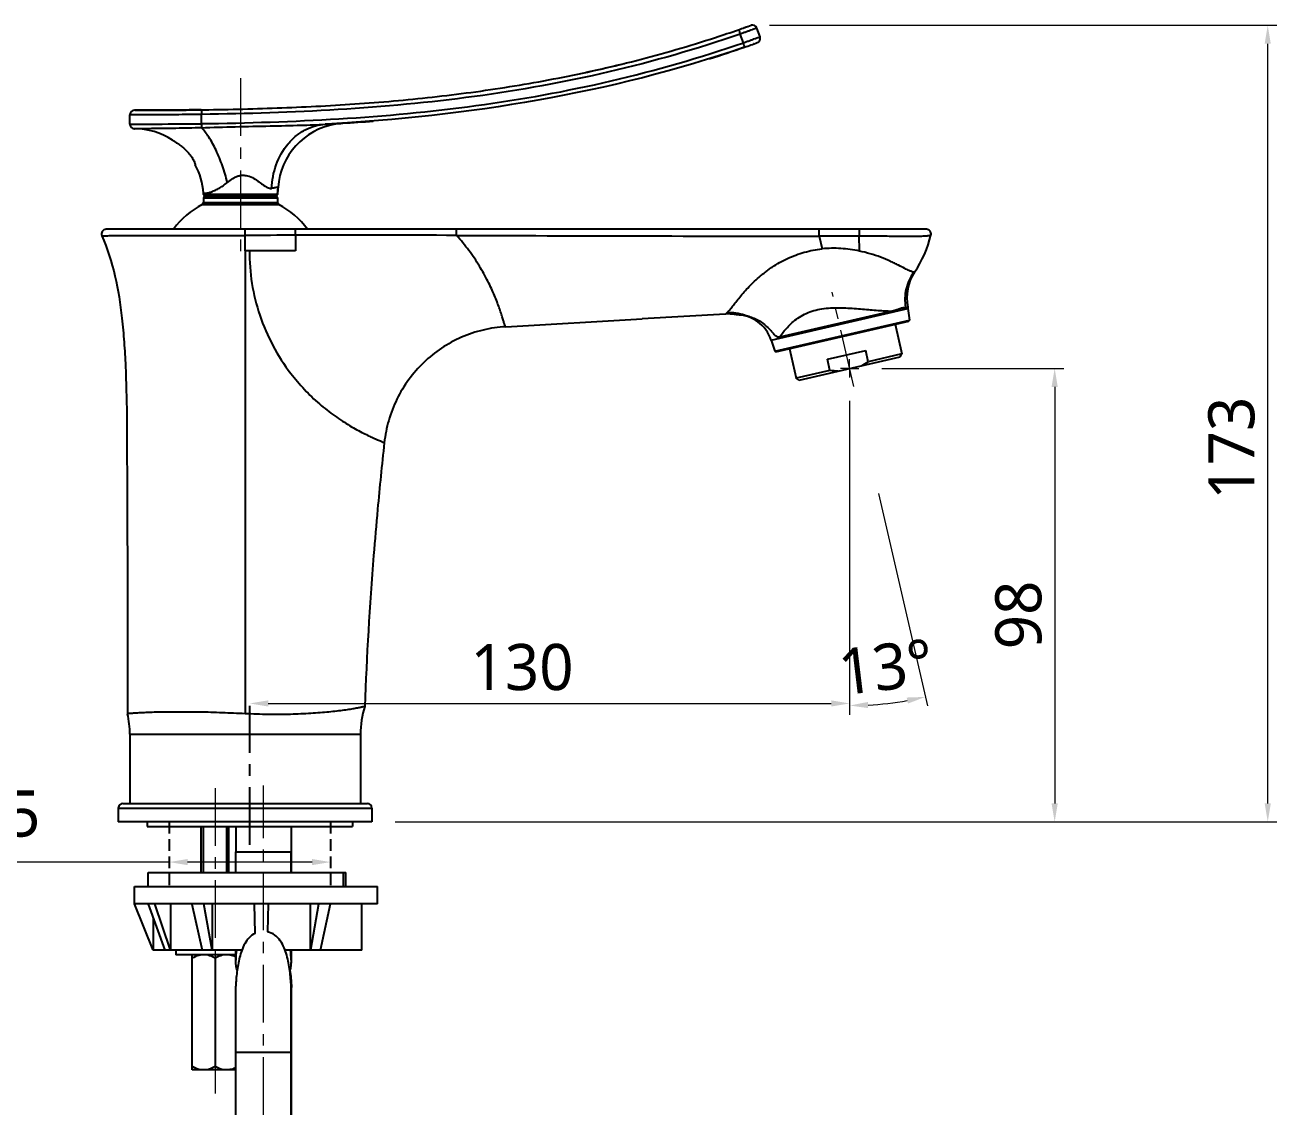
# Model space of a CAD drawing. Extents: x 0 to 790, y 0 to 579.
# Drawn here: x 178 to 449.5, y 195.8 to 430.4 of the extents above; entities that cross this region are included whole.
import ezdxf

# ---------------------------------------------------------------- set-up
doc = ezdxf.new("R2010")
doc.units = 0
doc.header["$LTSCALE"] = 10
doc.header["$MEASUREMENT"] = 0
doc.header["$PDMODE"] = 3
doc.header["$PDSIZE"] = -10
doc.linetypes.add('CENTER', pattern=[2, 1.25, -0.25, 0.25, -0.25])
doc.linetypes.add('HIDDEN', pattern=[0.375, 0.25, -0.125])
doc.layers.get('0').update_dxf_attribs({"linetype": 'CONTINUOUS'})
doc.layers.get('DEFPOINTS').update_dxf_attribs({"linetype": 'CONTINUOUS'})
for name, color, linetype in [('BODY', 7, 'CONTINUOUS'), ('DEF_LAYER_ASSEM_MEMBER', 7, 'CONTINUOUS'), ('DEFAULT_1', 7, 'CENTER')]:
    doc.layers.add(name, color=color, linetype=linetype)
doc.styles.add('Daelim Dimension', font='')
doc.styles.get('Daelim Dimension').set_extended_font_data('NanumGothic')
doc.dimstyles.new('DEFAULT', dxfattribs={"dimscale": 2, "dimtxt": 2, "dimasz": 2, "dimexe": 0, "dimexo": 2, "dimgap": 1, "dimtad": 1, "dimdec": 1, "dimzin": 9, "dimdsep": 46, "dimtxsty": 'Daelim Dimension', "dimcen": 0.5, "dimclrd": 252, "dimclre": 252, "dimclrt": 3, "dimadec": 1, "dimazin": 0, "dimtfac": 1, "dimtdec": 1, "dimtix": 1, "dimtmove": 0, "dimatfit": 3, "dimfxl": 1, "dimtolj": 1, "dimtzin": 1, "dimlwd": 9, "dimlwe": 9, "dimarcsym": 0})
doc.dimstyles.new('DEFAULT$2', dxfattribs={"dimscale": 2, "dimtxt": 2, "dimasz": 2, "dimexe": 0, "dimexo": 2, "dimgap": 1, "dimtad": 1, "dimdec": 1, "dimzin": 9, "dimdsep": 46, "dimtxsty": 'Daelim Dimension', "dimcen": 0.5, "dimclrd": 252, "dimclre": 252, "dimclrt": 3, "dimadec": 1, "dimazin": 0, "dimtfac": 1, "dimtdec": 1, "dimtix": 1, "dimtmove": 0, "dimatfit": 3, "dimfxl": 1, "dimtolj": 1, "dimtzin": 1, "dimlwd": 9, "dimlwe": 9, "dimarcsym": 0})

# ---------------------------------------------------------------- blocks, each defined once
blk = doc.blocks.new('*D0')
at = {"color": 5, "lineweight": 9, "ltscale": 0.5, "transparency": 16777216}
for p, q in [((209.2745295337124, 248.9226313830058), (95.18066474898055, 248.9226313830058)), ((209.2745295337124, 248.7984019518534), (209.2745295337124, 248.9226313830058)), ((240.2745295337124, 248.9226313830058), (213.2745295337124, 248.9226313830058)), ((244.2745295337124, 248.7984019518534), (244.2745295337124, 248.9226313830058))]:
    blk.add_line(p, q, dxfattribs=at)
at = {"color": 5, "ltscale": 0.5, "transparency": 16777216}
for points in [[(213.2745295337124, 249.5892980496724), (213.2745295337124, 248.2559647163391), (209.2745295337124, 248.9226313830058)], [(240.2745295337124, 249.5892980496724), (240.2745295337124, 248.2559647163391), (244.2745295337124, 248.9226313830058)]]:
    blk.add_solid(points, dxfattribs=at)
at = {"layer": 'DEFPOINTS', "color": 0, "ltscale": 0.5, "transparency": 16777216}
for p in [(209.2745295337124, 252.7984019518534), (244.2745295337124, 252.7984019518534), (244.2745295337124, 248.9226313830058)]:
    blk.add_point(p, dxfattribs=at)
at = {"color": 7, "ltscale": 0.5, "transparency": 16777216, "insert": (140.764355736105, 258.9072522699872), "char_height": 10, "attachment_point": 5, "style": 'Daelim Dimension'}
blk.add_mtext('\\A1;설치구멍 {\\H1.25x;\\C256;Ø}35', dxfattribs=at)
blk = doc.blocks.new('*D5')
at = {"color": 5, "lineweight": 9, "ltscale": 0.5, "transparency": 16777216}
for p, q in [((363.1032364060804, 328.8368338911855), (373.720356197338, 282.7902093820156)), ((356.8453479849118, 327.6706733918283), (356.8453479849117, 280.8699384938952))]:
    blk.add_line(p, q, dxfattribs=at)
blk.add_arc((356.8453479849118, 355.977399695775), 73.10746120187989, 273.1352711594008, 279.8486839691301, dxfattribs=at)
at = {"color": 5, "ltscale": 0.5, "transparency": 16777216}
for points in [[(360.8620888876335, 282.3129492975492), (360.8256129025176, 283.6457836009371), (356.8453479849118, 282.8699384938952)], [(369.2181827835295, 284.6008058098838), (369.4820981740076, 283.2938526950221), (373.2709998233536, 284.7390754238871)]]:
    blk.add_solid(points, dxfattribs=at)
at = {"layer": 'DEFPOINTS', "color": 0, "ltscale": 0.5, "transparency": 16777216}
for p in [(356.8453479849118, 352.9773746955282), (357.9687389199116, 351.1052345909283), (356.8453479849118, 331.6706733918283), (362.2045236581116, 332.7345659749283), (362.362459139469, 283.0784122687015)]:
    blk.add_point(p, dxfattribs=at)
at = {"color": 7, "ltscale": 0.5, "transparency": 16777216, "insert": (364.0722276555131, 296.2065409468187), "char_height": 10, "attachment_point": 2, "rotation": 6.8941528398041, "style": 'Daelim Dimension'}
blk.add_mtext('\\A1;13°', dxfattribs=at)
blk = doc.blocks.new('*D6')
at = {"color": 5, "lineweight": 9, "ltscale": 0.5, "transparency": 16777216}
for p, q in [((363.8453729849116, 355.9773996955283), (403.3057550580216, 355.9773996955283)), ((401.3057550580216, 351.9773996955283), (401.3057550580216, 261.6340788630283)), ((258.2534647754117, 257.6340788630283), (403.3057550580216, 257.6340788630283))]:
    blk.add_line(p, q, dxfattribs=at)
at = {"color": 5, "ltscale": 0.5, "transparency": 16777216}
for points in [[(400.6390883913549, 351.9773996955283), (401.9724217246883, 351.9773996955283), (401.3057550580216, 355.9773996955283)], [(400.6390883913549, 261.6340788630283), (401.9724217246883, 261.6340788630283), (401.3057550580216, 257.6340788630283)]]:
    blk.add_solid(points, dxfattribs=at)
at = {"layer": 'DEFPOINTS', "color": 0, "ltscale": 0.5, "transparency": 16777216}
for p in [(359.8453729849116, 355.9773996955283), (254.2534647754117, 257.6340788630283), (401.3057550580216, 257.6340788630283)]:
    blk.add_point(p, dxfattribs=at)
at = {"color": 7, "ltscale": 0.5, "transparency": 16777216, "insert": (388.4187736560186, 302.5145552940283), "char_height": 10, "attachment_point": 2, "rotation": 90, "style": 'Daelim Dimension'}
blk.add_mtext('\\A1;98', dxfattribs=at)
blk = doc.blocks.new('*D7')
at = {"color": 5, "lineweight": 9, "ltscale": 0.5, "transparency": 16777216}
for p, q in [((356.8453479849118, 348.9773746955283), (356.8453479849118, 281.3232653827458)), ((230.7534647754117, 283.3232653827458), (352.8453479849118, 283.3232653827458)), ((226.7534647754117, 279.8199624871283), (226.7534647754117, 281.3232653827458))]:
    blk.add_line(p, q, dxfattribs=at)
at = {"color": 5, "ltscale": 0.5, "transparency": 16777216}
for points in [[(230.7534647754117, 283.9899320494125), (230.7534647754117, 282.6565987160791), (226.7534647754117, 283.3232653827458)], [(352.8453479849118, 283.9899320494125), (352.8453479849118, 282.6565987160791), (356.8453479849118, 283.3232653827458)]]:
    blk.add_solid(points, dxfattribs=at)
at = {"layer": 'DEFPOINTS', "color": 0, "ltscale": 0.5, "transparency": 16777216}
for p in [(356.8453479849118, 352.9773746955283), (226.7534647754117, 283.8199624871283), (356.8453479849118, 283.3232653827458)]:
    blk.add_point(p, dxfattribs=at)
at = {"color": 7, "ltscale": 0.5, "transparency": 16777216, "insert": (285.7994063801116, 296.2245529363939), "char_height": 10, "attachment_point": 2, "style": 'Daelim Dimension'}
blk.add_mtext('\\A1;130', dxfattribs=at)
blk = doc.blocks.new('*D8')
at = {"color": 5, "lineweight": 9, "ltscale": 0.5, "transparency": 16777216}
for p, q in [((339.4552667249034, 430.3770298693346), (449.5097550586094, 430.3770298693345)), ((447.5097550586093, 261.6340788630283), (447.5097550586094, 426.3770298693345)), ((388.9853653853579, 257.6340788630283), (449.5097550586093, 257.6340788630283))]:
    blk.add_line(p, q, dxfattribs=at)
at = {"color": 5, "ltscale": 0.5, "transparency": 16777216}
for points in [[(446.8430883919427, 426.3770298693345), (448.176421725276, 426.3770298693345), (447.5097550586094, 430.3770298693345)], [(446.8430883919426, 261.6340788630283), (448.176421725276, 261.6340788630283), (447.5097550586093, 257.6340788630283)]]:
    blk.add_solid(points, dxfattribs=at)
at = {"layer": 'DEFPOINTS', "color": 0, "ltscale": 0.5, "transparency": 16777216}
for p in [(335.4552667249034, 430.3770298693346), (447.5097550586094, 430.3770298693345), (384.9853653853579, 257.6340788630283)]:
    blk.add_point(p, dxfattribs=at)
at = {"color": 7, "ltscale": 0.5, "transparency": 16777216, "insert": (434.6084675049611, 338.6707886108283), "char_height": 10, "attachment_point": 2, "rotation": 90, "style": 'Daelim Dimension'}
blk.add_mtext('\\A1;173', dxfattribs=at)

msp = doc.modelspace()

# ---------------------------------------------------------------- linework, layer by layer
at = {"color": 7, "linetype": 'HIDDEN'}
for p, q in [((209.2745295337124, 257.6341246393955), (209.2745295337124, 242.8340788630283)), ((244.2745295337124, 257.6341246393955), (244.2745295337124, 242.8340788630283))]:
    msp.add_line(p, q, dxfattribs=at)
at = {"layer": 'BODY', "color": 1, "linetype": 'CENTER', "lineweight": 5}
for p, q in [((224.7534647754117, 418.9110661087283), (224.7534647754117, 379.3614905406283)), ((357.7440607329117, 352.0796676118283), (353.0258188060116, 372.5427610514283)), ((356.8453479849118, 355.9773996955283), (354.8453229849117, 355.9773996955283)), ((356.8453479849118, 355.9773996955283), (356.8453479849118, 357.9774246955283)), ((356.8453479849118, 355.9773996955283), (356.8453479849118, 353.9773746955283)), ((356.8453479849118, 355.9773996955283), (358.8453729849116, 355.9773996955283)), ((219.2534647754117, 264.9719488974283), (219.2534647754117, 198.7179590568283)), ((229.7534647754117, 134.1340788630283), (229.7534647754117, 265.5127977941283))]:
    msp.add_line(p, q, dxfattribs=at)
at = {"layer": 'DEF_LAYER_ASSEM_MEMBER', "color": 7, "linetype": 'Continuous'}
for p, q in [((337.4127325099116, 427.8948298967283), (336.7324559861117, 429.7755944035283)), ((336.0910753089117, 426.3573085791283), (336.0186534615116, 426.3316287156283)), ((200.7534647754117, 408.9531124132283), (200.7534647754117, 410.9531121995283)), ((202.6462961295117, 411.9539663017283), (201.7528582561117, 411.9531255682283)), ((245.2906683291117, 409.0416686013284), (244.7511354145117, 409.0099124913284)), ((245.9392022615116, 409.0806269494283), (245.9313452245117, 409.0801497962283)), ((246.1412772631118, 409.0929426015283), (245.9392022615116, 409.0806269494283)), ((246.6631258756117, 409.1251382593283), (246.1412772631118, 409.0929426015283)), ((246.1412772990116, 409.0929426037283), (246.6615851667116, 409.1250423717283)), ((246.6615851667116, 409.1250423717283), (246.8622292246118, 409.1375713138283)), ((246.8633940792117, 409.1376442969283), (246.8622292245118, 409.1375713138283)), ((246.9095150740118, 409.1405362534283), (246.8622340355116, 409.1374943062283)), ((246.8633081688117, 409.1376389141283), (246.9094314820118, 409.1405310079283)), ((214.8919357556117, 400.2073927867282), (214.9055886823116, 400.1461785048283)), ((216.7254926569117, 393.7114469362283), (216.7098896930115, 393.9481578535282)), ((216.7098896930115, 393.9481578535282), (216.7254926569117, 393.7114469362283)), ((232.7814368938116, 393.7114469362283), (232.8890875046118, 395.2666327125283)), ((216.7483196458118, 392.9492902794283), (216.7309710381116, 391.9553892100283)), ((232.4586555964117, 393.2440545574283), (217.0482739543118, 393.2440545574283)), ((232.7586099050118, 392.9492902794283), (232.7759585127117, 391.9553892100283)), ((373.4906819377115, 386.1440545574283), (195.6140354307117, 386.1440545574283)), ((369.4734692900117, 368.9431583762283), (369.4342624506116, 369.2719642088283)), ((282.2605043304118, 365.0188762717283), (311.8736628148117, 366.7232799893283)), ((329.9424422762118, 367.7633693081283), (311.8736628148117, 366.7232799893283)), ((341.7285200935116, 362.8510922865283), (365.8324531338117, 368.4088144056283)), ((369.4734692900117, 368.9431583762283), (369.8216925339116, 366.4609335533283)), ((340.5887019058116, 359.7205879435282), (369.8216925339116, 366.4609335533283)), ((340.8285241474116, 359.5706369767283), (369.6717415671117, 366.2211113117282)), ((366.6997208533116, 365.5358428414283), (368.1825968874118, 359.1045849032283)), ((369.8216925339116, 366.4609335533283), (369.6717415671117, 366.2211113117282)), ((339.8148822839116, 362.1046816271283), (340.5887019058116, 359.7205879435282)), ((340.5887019058116, 359.7205879435282), (340.8285241474116, 359.5706369767283)), ((343.8005448613117, 360.2559054470283), (345.2834208954118, 353.8246475088283)), ((345.8829764994116, 353.4497700919283), (367.8077194704117, 358.5050292992283)), ((352.0188108080117, 357.9432427412283), (360.3238160398116, 359.8581547755283)), ((360.8855115073115, 357.4220722232283), (360.3238160398116, 359.8581547755283)), ((368.1825968874118, 359.1045849032283), (360.8855115073115, 357.4220722232283)), ((367.8077194704117, 358.5050292992283), (368.1825968874118, 359.1045849032283)), ((352.5805062755117, 355.5071601888283), (352.0188108080117, 357.9432427412283)), ((352.5805062755117, 355.5071601888283), (345.2834208954118, 353.8246475088283)), ((345.8829764994116, 353.4497700919283), (345.2834208954118, 353.8246475088283)), ((200.7534647754117, 276.6340788630283), (200.7534647754117, 261.6340788630283)), ((250.7534647754117, 276.6340788630283), (250.7534647754117, 261.6340788630283)), ((198.2534647754117, 260.6340788630283), (198.2534647754117, 257.6340788630283)), ((199.2534647754117, 261.6340788630283), (252.2534647754117, 261.6340788630283)), ((253.2534647754117, 260.6340788630283), (253.2534647754117, 257.6340788630283)), ((253.2534647754117, 257.6340788630283), (198.2534647754117, 257.6340788630283)), ((204.5034647754117, 257.6340788630283), (204.5034647754117, 256.6340788630283)), ((204.5034986034117, 256.6340788630283), (249.0034309473117, 256.6340788630283)), ((216.2534647754117, 246.6340788630283), (216.2534647754117, 256.6340788630283)), ((222.2534647754117, 246.6340788630283), (222.2534647754117, 256.6340788630283)), ((223.7534647754117, 256.6340788630283), (223.7534647754117, 251.1340788630283)), ((235.7534647754117, 256.6340788630283), (235.7534647754117, 251.1340788630283)), ((249.0034647754117, 257.6340788630283), (249.0034647754117, 256.6340788630283)), ((223.7211528655116, 246.6340788630283), (223.7211528655116, 251.1340788630283)), ((223.7211528655116, 251.1340788630283), (229.7104227258117, 251.1340788630283)), ((229.7373088205118, 251.1340788630283), (235.7857766852117, 251.1340788630283)), ((235.7211528655116, 246.6340788630283), (235.7211528655116, 251.1340788630283)), ((235.7857766852117, 246.6340788630283), (235.7857766852117, 251.1340788630283)), ((204.7534647754117, 243.6340788630283), (204.7534647754117, 246.6340788630283)), ((204.7534647754117, 246.6340788630283), (247.5629033518117, 246.6340788630283)), ((247.5629712057116, 243.6340788630283), (247.5629712057116, 246.6340788630283)), ((201.7534647754117, 239.8340788630283), (201.7534647754117, 243.6340788630283)), ((201.7534647754117, 243.6340788630283), (254.4701818658116, 243.6340788630283)), ((254.4701818658116, 239.8340788630283), (254.4701818658116, 243.6340788630283)), ((204.7232208741116, 239.8340788630283), (201.7534658552117, 239.8340788630283)), ((205.7867330046117, 229.8340788630283), (201.7923956820116, 239.8340788630283)), ((204.7232208741116, 239.8290500991283), (208.3056789181117, 229.8340788630283)), ((214.2248964518117, 239.8340788630283), (204.7400983467116, 239.8340788630283)), ((209.5556789181117, 229.8340788630283), (206.2028643041117, 239.8340788630283)), ((209.5556789181117, 239.8340788630283), (209.5556789181117, 229.8340788630283)), ((214.2248964518117, 239.8290500991283), (216.4375671352118, 229.8340788630283)), ((227.7534647752118, 239.8340788630283), (214.2561377497118, 239.8340788630283)), ((218.6026306447116, 229.8340788630283), (216.7897227076116, 239.8340788630283)), ((218.6026306447116, 239.8340788630283), (218.6026306447116, 229.8340788630283)), ((227.9130713394118, 233.4479980263283), (227.7533389929117, 239.8340788630283)), ((241.6839568873115, 239.8340788630283), (227.7906988179116, 239.8340788630283)), ((230.7162307328117, 239.8340788630283), (230.5873397452117, 233.7762024425283)), ((239.9042989059117, 229.8340788630283), (239.9042989059117, 239.8340788630283)), ((241.6839568873115, 239.8290500991283), (239.9042989059117, 229.8340788630283)), ((254.4701818658116, 239.8340788630283), (241.7172068431116, 239.8340788630283)), ((242.0693624155117, 229.8340788630283), (244.2507918010117, 239.8340788630283)), ((251.0675186274116, 229.8340788630283), (251.0675186274116, 239.8340788630283)), ((205.7867330046117, 236.8618769952283), (205.7867330046117, 229.8340788630283)), ((225.0387371313118, 229.8340788630283), (205.7867330046117, 229.8340788630283)), ((210.7534647754117, 229.8340788630283), (210.7534647754117, 228.8340788630283)), ((223.7211528655116, 228.8340788630283), (210.7535349990117, 228.8340788630283)), ((214.2534647754117, 203.8340788630283), (214.2534647754117, 228.8340788630283)), ((219.2534647754117, 228.0605761711283), (219.2534647754117, 204.6075815549283)), ((223.7211528655116, 227.6929685509283), (223.7211528655116, 229.8340788630283)), ((251.0674209182116, 229.8340788630283), (234.4043278331117, 229.8340788630283)), ((235.7211528655116, 227.6928292363283), (235.7211528655116, 229.8340788630283)), ((235.7857766852117, 227.6929685509283), (235.7857766852117, 229.8340788630283)), ((223.7211528655116, 172.6340788630283), (223.7211528655116, 221.9896691430283)), ((235.7211528655116, 172.6340788630283), (235.7211528655116, 221.9957168871283)), ((235.7857766852117, 172.6340788630283), (235.7857766852117, 221.5267506467283)), ((223.7211528655116, 203.8340788630283), (214.2534647754117, 203.8340788630283))]:
    msp.add_line(p, q, dxfattribs=at)
at = {"layer": 'DEF_LAYER_ASSEM_MEMBER', "color": 9, "linetype": 'Continuous'}
for p, q in [((333.7925581334116, 426.5968622295283), (333.1122231814118, 428.4777882734283)), ((216.2815497485117, 411.0479872640283), (215.6701003473117, 411.0404506737283)), ((216.2815497529118, 409.0477609846283), (216.2815497529118, 411.0479869182283)), ((215.6700996364116, 409.0402348700283), (216.2815497660117, 409.0477599432283)), ((232.7814368938116, 393.7114469359283), (216.7254926569117, 393.7114469361283)), ((216.4613828009117, 391.5203299847283), (233.0455467499116, 391.5203299847283)), ((216.7309710381116, 391.9553892100283), (232.7759585127117, 391.9553892100283)), ((216.7483196458118, 392.9492902794283), (232.7586099050118, 392.9492902794283)), ((236.6949320652116, 384.8431937032283), (236.6950913510118, 381.5048260732283)), ((350.2351556839117, 384.6458146456283), (350.8693352261116, 381.8954730967283)), ((226.6950859379117, 381.5030531050283), (225.7726154939116, 381.5066196642283)), ((236.6950913246117, 381.5048247643283), (226.6951223997116, 381.5048836906283)), ((329.9424422762118, 367.7633693081283), (330.2385610386118, 368.0136979017283)), ((339.8148822839116, 362.1046816271283), (369.4734692900117, 368.9431583762283)), ((200.7534647754117, 276.6340788630283), (250.7534647754117, 276.6340788630283)), ((198.2534647754117, 260.6340788630283), (253.2534647754117, 260.6340788630283)), ((247.0127051106117, 246.6340788630283), (247.0127051106117, 243.6340788630283)), ((254.3840202465117, 243.6340788630283), (254.3840202465117, 239.8340788630283)), ((250.9925876875118, 239.8340788630283), (250.9925876875118, 229.8340788630283)), ((235.7857766852117, 207.6340788630283), (223.7211528655116, 207.6340788630283))]:
    msp.add_line(p, q, dxfattribs=at)
at = {"layer": 'DEF_LAYER_ASSEM_MEMBER', "color": 2, "linetype": 'Continuous'}
for p, q in [((216.7534647754117, 246.6340788630283), (216.7534647754117, 256.6340788630283)), ((221.7534647754117, 246.6340788630283), (221.7534647754117, 256.6340788630283))]:
    msp.add_line(p, q, dxfattribs=at)
at = {"layer": 'DEF_LAYER_ASSEM_MEMBER', "color": 7, "linetype": 'Continuous'}
for points in [[(201.7528582561117, 411.9531255682283), (201.3976102328118, 411.8876880473283), (201.0835656096117, 411.6955238423283), (200.8627018879117, 411.4072029683283), (200.7613400250117, 411.0780092979283), (200.7534490811117, 410.9530388390283)], [(206.1696400748117, 411.9628973270283), (205.2393249034117, 411.9596127280283), (203.7462469558117, 411.9557549925283), (202.6462961295117, 411.9539663017283)], [(200.7534490812117, 408.9530393445283), (200.7613048286116, 408.8285212928283), (200.8626724560118, 408.4991061420283), (201.0838847899117, 408.2104391958283), (201.3984571010117, 408.0182413703283), (201.7528072768116, 407.9531259986283)]]:
    msp.add_lwpolyline(points, dxfattribs=at)
for centre, radius, start, end in [((240.5117526780116, 695.7935747752283), 281.8868800944, 289.0986775353974, 289.6828984971994), ((240.5044983190116, 695.8136808695283), 281.9082541992, 289.3261290762026, 289.5128279946015), ((335.7920797604118, 429.4354583218283), 1, 19.88516511390029, 109.6828256933047), ((240.5536952866116, 695.6753148739283), 285.7614035725, 289.1040120256026, 289.6843868211012), ((336.4723562841116, 427.5546938150283), 1, 289.6842802168014, 19.88516511380115), ((240.7580233156118, 695.0829480013283), 285.1347874077, 287.4675434636, 289.1041722517992), ((237.7100584450118, 706.7707918566283), 293.215742336, 282.2039741556014, 283.8913843411958), ((201.7422100081117, 392.9509874361283), 15.0021423372, 56.72899198870225, 89.95953100529793), ((247.8488532933115, 394.1699700604283), 14.9999087141, 99.7697127839044, 175.8065388892005), ((215.7837314337116, 905.6869983681282), 497.5210918258, 273.1508439168975, 273.4982243179965), ((215.6008396967118, 908.9075288026282), 500.7468064007, 273.1514845771993, 273.3991094031983), ((215.4844022204115, 910.9748018118283), 502.8173542971, 273.1517820853001, 273.336815163002), ((247.8547105743116, 394.1336670069283), 15.0366792098, 96.5241804019002, 99.76823481959889), ((247.8481379961117, 394.1919563782283), 14.9780205284, 93.77413058689751, 96.52453604619684), ((218.1978687289115, 867.4799402307284), 459.2378119042, 273.5844717036996, 274.4117995569968), ((201.7433954646117, 392.9529082277283), 14.9995490342, 3.804482935399517, 28.65704586489793), ((217.2244282670117, 393.7440545574283), 0.5, 183.7392118806995, 270), ((232.2825012837116, 393.7440545574283), 0.5, 270, 356.2607881193005), ((426.7313949184118, 381.0674683086283), 194.3616639496, 175.8105030252992, 176.2700537259997), ((224.7534647754117, 375.5440545574284), 18, 117.4304286391985, 143.7607441428985), ((216.2310471905116, 391.9641154133283), 0.5, 297.4304286260985, 358.9999999994005), ((217.0482739543118, 392.9440545574283), 0.3, 89.99999999959614, 178.9999999280003), ((232.4586555964117, 392.9440545574283), 0.3, 1.000000071999736, 90), ((233.2758823603117, 391.9641154133283), 0.5, 181.0000000002005, 242.5695713659977), ((224.7534647754117, 375.5440545574284), 18, 36.22383707279871, 62.56957136080153), ((195.6140382182116, 385.1440545574283), 1, 90.00015971229608, 203.431843489702), ((373.4906819417117, 385.1440545574283), 1, 346.8456553082, 90.00000022979951), ((350.6328922359116, 390.4793098670283), 24.4721856138, 326.0813049755994, 346.8611092583004), ((379.2404340058117, 371.2417872456284), 10.0020599562, 146.0789276002981, 191.3581768263993), ((377.3958910224117, 370.0545691435283), 8, 185.6139735210001, 187.9857232841996), ((330.5172940904117, 357.7778356736283), 10.0020666151, 90.00034051079892, 93.2947933197008), ((330.5156858187115, 357.7617779946283), 10.0181244137, 80.2400658867954, 89.99114191799886), ((332.2056619441116, 359.6349112286283), 8, 17.98218697290194, 89.94055533759794), ((1066.342158239712, 251.0268418517283), 815.2614923351, 173.7453633557006, 174.7637603234995), ((1089.668479363812, 248.8557191697283), 838.6886124425, 174.7614891709997, 175.4471537538006), ((1032.573699409612, 252.7733106234283), 781.4632712362, 175.4011924006997, 177.8084043499006), ((270.7534647754117, 276.6340788630283), 20, 162.4722574969021, 180), ((180.7534647754117, 276.6340788630283), 20, 0, 12.86293563070071), ((199.2534647754117, 260.6340788630283), 1, 90, 180), ((252.2534647754117, 260.6340788630283), 1, 0, 90), ((205.3925216224116, 237.6135879252283), 2.3143543668, 106.3738103662961, 106.8097948120002), ((215.4723790150117, 232.1785973329283), 7.7514927771, 99.0272465424985, 99.26114170950108), ((229.2761101663118, 228.6954170097283), 11.2372698977, 97.5959393894993, 97.78750936629828), ((243.0918111010117, 230.6328207267283), 9.3033697205, 98.49675361509762, 98.70385581440105), ((216.7570509417117, 225.0167249758283), 3.8173555716, 90.05382580170318, 97.52566574339772), ((221.7498853464117, 225.0166738251283), 3.817406716, 82.47437723250488, 89.94627603999814), ((241.4174378311118, 227.6640914273283), 17.6963066114, 172.9545373507004, 179.9262723299999), ((218.0243908711118, 227.6640700919283), 17.6967830688, 0.0732350058997523, 7.04540162679952), ((221.7137294208117, 227.6811678221283), 14.0720554116, 358.0371430084994, 0.023187923899867), ((229.6443869398117, 221.9737300032283), 6.141376828999999, 0.05369402569992525, 0.7717893688993301)]:
    msp.add_arc(centre, radius, start, end, dxfattribs=at)
at = {"layer": 'DEF_LAYER_ASSEM_MEMBER', "color": 9, "linetype": 'Continuous'}
for centre, radius, start, end in [((249.5267780804118, -6920.979548804271), 7305.8339102508, 89.82694798309896, 90.10063102230114), ((377.4228846000117, 30230.61181785293), 29845.9783863289, 269.7968357797963, 269.9478072953009), ((330.8380656689117, 358.0427465905283), 9.989186456799999, 70.95840295260027, 93.44079000689695)]:
    msp.add_arc(centre, radius, start, end, dxfattribs=at)
at = {"layer": 'DEF_LAYER_ASSEM_MEMBER', "color": 7, "linetype": 'Continuous'}
for points, start_tangent, end_tangent in [([(216.2270021770116, 412.0478950257283), (217.8577224352116, 412.0715185216283), (234.7966984326117, 412.5277244349284), (251.6295842206116, 413.4713023198283), (268.4174473962116, 415.0511030167282), (285.2225188944117, 417.4158333183283), (293.6516767370117, 418.9391594588283), (302.1094064210117, 420.7145114957283), (310.6040018188116, 422.7607705551283), (319.1438451630115, 425.0967696016283), (327.7373543214117, 427.7416116551283), (332.7440371555117, 429.4227451610283)], (0.9999081075634567, 0.01355641652011398), (0.9449568875346145, 0.3271948665564514)), ([(334.0788494643116, 425.6519356865283), (243.1299219166117, 408.9180151600283)], (-0.9449265429725755, -0.32728249019142), (-0.9984870193175841, -0.05498792825963275)), ([(216.2270021770116, 412.0478950257283), (213.6233645307116, 412.0165123539282), (211.0852663628116, 411.9926560477283), (208.7052174449118, 411.9756242239283), (206.5784167888116, 411.9645867537283), (204.7690582116115, 411.9581636637283), (203.3435503066116, 411.9548884700283), (202.3463619623117, 411.9535340627283), (201.8192437356117, 411.9531522878283), (202.3535287822117, 411.9535267433283), (203.3620800076117, 411.9549260953283), (204.7924624758116, 411.9582670997283), (206.6070595329115, 411.9646780453282), (208.7300769368117, 411.9755371286283), (211.1008289039116, 411.9923671390283), (213.6295050119118, 412.0164208409283), (216.2270021770116, 412.0478950257283)], (-0.9999081078612884, -0.01355639455232351), (0.9999081093937917, 0.01355628151571527)), ([(216.2270021770116, 412.0478950257283), (213.6233645307116, 412.0165123539282), (211.0852663628116, 411.9926560477283), (208.7052174449118, 411.9756242239283), (206.5784167888116, 411.9645867537283), (204.7690582116115, 411.9581636637283), (203.3435503066116, 411.9548884700283), (202.3463619623117, 411.9535340627283), (201.8192437356117, 411.9531522878283), (202.3535287822117, 411.9535267433283), (203.3620800076117, 411.9549260953283), (204.7924624758116, 411.9582670997283), (206.6070595329115, 411.9646780453282), (208.7300769368117, 411.9755371286283), (211.1008289039116, 411.9923671390283), (213.6295050119118, 412.0164208409283), (216.2270021770116, 412.0478950257283)], (-0.9999081078612884, -0.01355639455232351), (0.9999081093937917, 0.01355628151571527)), ([(204.9008289406117, 411.9585355095283), (204.7690582116115, 411.9581636637283), (203.4916748520118, 411.9551764646283)], (-0.9999958587903394, -0.00287791628991253), (-0.999998037298348, -0.001981262085583425)), ([(216.2270021770116, 412.0478950257283), (213.6233645307116, 412.0165123539282), (211.0852663628116, 411.9926560477283), (208.7052174449118, 411.9756242239283), (206.5784167888116, 411.9645867537283), (206.1696402118116, 411.9628888552283)], (-0.9999081078612216, -0.01355639455723926), (-0.999992066776464, -0.003983263001100106)), ([(245.2905470292117, 409.0416613952283), (246.1411659054118, 409.0929357914283)], (0.9982400459764047, 0.05930270321853523), (0.9981353002544915, 0.06104033409046911)), ([(245.9313452245117, 409.0801497962283), (245.2906683291117, 409.0416686013284)], (-0.9981615433923392, -0.06060967985910631), (-0.9982400313439462, -0.05930294952561215)), ([(246.1411659054118, 409.0929357914283), (246.8633081688117, 409.1376389141283)], (0.9981353002565049, 0.06104033405754831), (0.9980429164162249, 0.06253268738345003)), ([(209.9723825493115, 405.4940545574283), (209.9777379262118, 405.4909163918283), (209.9934917171117, 405.4817132319283), (210.0190035544117, 405.4667619311283), (210.0536313134116, 405.4463801952283), (210.1470441093115, 405.3908978402283), (210.2664089572118, 405.3188667795283), (210.4050415732117, 405.2335487532283), (210.5582845788117, 405.1371530666283), (210.8941286310117, 404.9178234275283), (211.2545015873116, 404.6693720765283), (211.6281923732117, 404.3959981950283), (212.0078751707117, 404.0997263299283), (212.3880565191116, 403.7814361585283), (213.1306267867117, 403.0802307147283), (213.8129809705117, 402.2993210166283), (214.3753245753117, 401.4738119993283), (214.7534647754117, 400.7110598096283)], (-0.9999996097692958, -0.0008834371829239143), (0.3779582893178723, -0.9258226242298833)), ([(214.7534647754117, 400.7110598096283), (214.8042410055116, 400.5444342344283), (214.8919357556117, 400.2073927867282)], (0.3041414074853728, -0.9526268966666942), (0.2231820919079213, -0.974776771292589)), ([(194.6965021126116, 384.7463956455283), (197.5157939800117, 376.0358838931284), (199.0338217573117, 366.8800292808283)], (0.3976589102122887, -0.9175333188112434), (0.1109586589646142, -0.9938250228288551)), ([(365.8225360199117, 368.4068916058283), (366.8760973347116, 368.6905144517282), (367.3375388122117, 368.8428829660282), (367.7557484041117, 368.9818940164283), (368.4638915023115, 369.1579708914282), (368.9871652349116, 369.2300211042283)], (0.9741699956941793, 0.2258158973349814), (0.994680507325081, 0.1030081955356939)), ([(368.9871652349116, 369.2300211042283), (369.1819879338118, 369.2499906798283), (369.2588450457117, 369.2573400847283), (369.3218373616116, 369.2632979453282), (369.3709219288116, 369.2677159202283), (369.4060602992117, 369.2704445900283), (369.4271963735116, 369.2717055393283), (369.4342624506116, 369.2719642088283)], (0.9940194976617261, 0.1092027392894961), (0.0978256169262913, -0.9952035714731888)), ([(199.0338217573117, 366.8800292808283), (199.5053023648115, 361.6572842962283), (199.8089111851118, 356.4325062080283), (200.0811278652118, 345.9975788379283), (200.1330261884118, 335.5616316341283), (200.1755813528116, 325.1076188967282)], (0.110958658962011, -0.9938250228291459), (0.004690152799015891, -0.9999890011728738)), ([(332.2139619833117, 367.6349069229283), (332.3737467951116, 367.6370366715283), (332.8028222310118, 367.6294141941283), (333.0877095009116, 367.6133978971283), (333.4034378335118, 367.5855253235283), (334.0912080343116, 367.4869118479283)], (-0.9999994617916691, 0.001037504878169399), (0.9837287046838995, -0.179660333910792)), ([(334.0912080343116, 367.4869118479283), (335.2685267015117, 367.1922846760282), (336.4493056437118, 366.7203733096283), (337.5709588588115, 366.0834554208283), (338.6001421445117, 365.3043026901283), (339.5182197038116, 364.4182563648283), (339.9343513780118, 363.9600658205283), (340.3263168645117, 363.5212561674284), (340.6995274554117, 363.1469074965283), (341.0548721581117, 362.9119995169283), (341.3954674557117, 362.8287709170284), (341.7290800301116, 362.8588260101283)], (0.9837172930869331, -0.1797228067934542), (0.9791434942634172, 0.2031699230733368)), ([(282.2605043463118, 365.0188770468283), (277.3698399937116, 364.3016447091283), (272.6836854408116, 362.7314280709283), (268.3482226830117, 360.3575059896283), (264.4952527124117, 357.2598812853283), (261.2397848214118, 353.5386695322283), (258.6799352065116, 349.3087167582283), (256.8941135006116, 344.6982923495283), (255.9334664247117, 339.8473977006283)], (-0.998347313181725, -0.05746861980969211), (-0.1090124669816058, -0.9940403825009245)), ([(359.3600649240116, 356.5572261490283), (360.8855115073115, 357.4220722232283)], (0.8995287197147671, 0.4368616284457952), (0.8394444326724759, 0.5434455303479687)), ([(354.3306310458115, 355.3975732421283), (352.5805062755117, 355.5071601888283)], (-0.9999993742162131, -0.001118734634253729), (-0.9926508781716158, 0.1210133631675444)), ([(200.1755813526117, 325.1076188967282), (200.2243140039118, 314.0987888430283), (200.2497312275118, 303.0919946536283), (200.2515729690117, 281.0864689128283)], (0.00469015279438344, -0.9999890011728956), (3.088035548970549e-06, -0.999999999995232)), ([(251.6820400193117, 282.6574299049283), (251.6737709581116, 282.6555402572283), (251.6488835653117, 282.6495266602283), (251.6074724978116, 282.6395527839283), (251.5496324125118, 282.6257822981283), (251.4754579664118, 282.6083788729283), (251.3850460237118, 282.5875075359283), (251.1560891774116, 282.5361393897283), (250.8640958778117, 282.4733420026283), (250.5104427534116, 282.4008000598283), (250.0966107215118, 282.3201162837283), (249.6241915442117, 282.2328062807283), (249.0947879037117, 282.1403779286283), (248.5100840427117, 282.0442875345283), (247.1817678397117, 281.8467740376283), (245.6535572469115, 281.6507706969283), (243.9404135012117, 281.4651222778283), (242.0582509176115, 281.2960162610283), (240.0242616496116, 281.1504286383283), (237.8570714966118, 281.0359542530283), (235.5760979041117, 280.9502143740283), (233.2028233445117, 280.9028707164283), (230.7606674219116, 280.9174120753283), (225.7577991149117, 281.0825310816283)], (0.301167552099681, 0.9535712378015005), (-0.9993251281345314, 0.03673265956750668)), ([(225.7577991149117, 281.0825310816283), (223.2534654973117, 281.1793113699283), (220.7700384766117, 281.2854061689283), (218.3332088886118, 281.3799846443283), (215.9672483338118, 281.4349389183283), (211.5439089844117, 281.4647672295283), (209.5294937427116, 281.4567414881283), (207.6735993836116, 281.4344112870283), (205.9946733403117, 281.3972474734283), (204.5090077430116, 281.3468866571283), (203.2302480192116, 281.2881152456283), (202.6718408714116, 281.2581000430283), (202.1690048137116, 281.2291352334283), (201.7228334455117, 281.2015789839283), (201.3343825084116, 281.1755019858283), (201.0046280153117, 281.1511033785283), (200.7341167550117, 281.1292788301283), (200.5232515331118, 281.1111576581283), (200.4403084669116, 281.1038249252283), (200.3724018917117, 281.0977402178283), (200.3195534328117, 281.0929329055283), (200.2817847117117, 281.0894323425283), (200.2591173498117, 281.0872678831283), (200.2515729688116, 281.0864688815283)], (-0.999325150763511, 0.03673204393286695), (0.2226195009127647, -0.974905409674883)), ([(235.7211986634115, 221.9808160147283), (235.6889284989115, 222.7663726220283), (235.6227151635117, 223.6149347410283), (235.4333281171116, 225.3320818765283), (235.1618413338117, 227.0390400248283), (234.7728156767116, 228.7214078529283), (234.2062003925116, 230.3528894634283), (233.3707203028116, 231.8648266345283), (232.1633554884118, 233.0956068610283), (230.5913545492117, 233.7946298508283)], (-0.00132942459294622, 0.9999991163147354), (-0.9778771982954937, 0.2091797912174015)), ([(227.9033826792117, 233.4678318656283), (226.6154849426116, 232.5212007135283), (225.6679711571117, 231.2292788713283), (225.0049897544118, 229.7698723568283), (224.5413850090117, 228.2363134123283), (224.2127797837118, 226.6681845061283), (223.9767754225118, 225.0817748376283), (223.8085027238117, 223.4889415938283), (223.7494289053116, 222.7040214600283), (223.7211684787117, 221.9794853171283)], (-0.8994388138239653, -0.4370467025238132), (-0.0006580843043305102, -0.9999997834625008)), ([(216.2570907428117, 228.8011989630283), (215.7360298719118, 228.6979281010283), (214.2534647754117, 228.0605761711283)], (-0.9914908142667167, -0.1301766692795725), (-0.8660254037707317, -0.5000000000237409)), ([(219.2534647754117, 228.0605761711283), (218.0420064021116, 228.6173803156283), (216.7534647754117, 228.8340788630283)], (-0.8660254037791091, 0.5000000000092311), (-1, 0)), ([(221.7534647754117, 228.8340788630283), (220.4649195883117, 228.6173799849283), (219.2534647754117, 228.0605761711283)], (-1, 0), (-0.8660254037819787, -0.5000000000042608)), ([(223.7266627236118, 228.3394669153283), (223.3683774352116, 228.4976682146283), (222.2498494050117, 228.8011988912283)], (-0.9019581864768155, 0.4318233780696155), (-0.9914906801171034, 0.1301776910262427)), ([(224.0255848074116, 225.4661807092283), (223.8683902900116, 225.9110141082283), (223.7790380705117, 226.4732288395283), (223.7344145651118, 227.0732273397283), (223.7211458707116, 227.6868628618283)], (-0.5048383987898669, 0.8632138733287849), (-9.21798916738982e-05, 0.9999999957514336)), ([(235.7211594836117, 227.6866899719283), (235.7078680831116, 227.0727463603283), (235.6631836480117, 226.4724645129283), (235.5736968804117, 225.9100798144283), (235.4162868386115, 225.4654376811283)], (-0.0001001371361091906, -0.999999994986277), (-0.5059104724344292, -0.8625859921660985)), ([(235.4257316930116, 225.3868034180283), (235.4696075834117, 225.4468460915283), (235.5817585659117, 225.7008886806283)], (0.6507409645938391, 0.7592998070587663), (0.3080704160306226, 0.9513635576196509)), ([(235.4792979700117, 225.4712777732283), (235.6768836583117, 223.7298858275283), (235.7468766069117, 222.8668293610283), (235.7852066068117, 222.0564534786283)], (0.134733739300178, -0.9908818393200027), (0.01319095340446894, -0.9999129955892568)), ([(235.5817585659117, 225.7008886806283), (235.7207380868117, 226.4100236343283), (235.7775279306115, 227.1991771764283)], (0.3080704161610022, 0.9513635575774316), (0.03475081243084541, 0.9993960081145992)), ([(235.7384939313117, 221.5613300229283), (235.7229638899116, 221.5407696763283)], (-0.4923874421078406, -0.8703761295293536), (-0.7255552059865172, -0.6881639652480088)), ([(235.7857610721117, 221.9794853171283), (235.7749700921117, 221.7097305126283), (235.7384939313117, 221.5613300229283)], (0.0006580842073602121, -0.9999997834625646), (-0.4923874411288222, -0.8703761300832017)), ([(216.7534647754117, 203.8340788630283), (215.4649195883117, 204.0507777411283), (214.2534647754117, 204.6075815549283)], (-1, 0), (-0.8660254037819787, 0.5000000000042608)), ([(219.2534647754117, 204.6075815549283), (218.0420064021116, 204.0507774103283), (216.7534647754117, 203.8340788630283)], (-0.8660254037791091, -0.5000000000092311), (-1, 0)), ([(221.7534647754117, 203.8340788630283), (220.4649195883117, 204.0507777411283), (219.2534647754117, 204.6075815549283)], (-1, 0), (-0.8660254037819787, 0.5000000000042608)), ([(223.7266627236118, 204.3286908106283), (222.7611742096117, 203.9676724251283), (221.7534647754117, 203.8340788630283)], (-0.901958186476521, -0.4318233780702307), (-1, 0))]:
    msp.add_spline(points, degree=3, dxfattribs=dict(at, start_tangent=start_tangent, end_tangent=end_tangent))
at = {"layer": 'DEF_LAYER_ASSEM_MEMBER', "color": 9, "linetype": 'Continuous'}
for points, start_tangent, end_tangent in [([(332.7440371569116, 429.4227451573283), (332.7563515895117, 429.4088977194283), (332.7809391933117, 429.3600736848283), (332.8184036571117, 429.2732287010282), (332.8674844707116, 429.1505002046283), (332.9253752518116, 428.9986839431284), (332.9881623429117, 428.8282312794283), (333.1122231814118, 428.4777882734283)], (0.9450985657593434, 0.3267854051202904), (0.3267038139785153, -0.9451267734710999)), ([(336.7324556750118, 429.7755952637283), (336.7281711788116, 429.7733396069283), (336.7149647423116, 429.7678827077283), (336.6929954458117, 429.7592861707283), (336.6624223698118, 429.7476116006283), (336.5761012004118, 429.7152747797283), (336.4572738769116, 429.6713650827283), (336.3072157429117, 429.6163778666283), (336.1272129461117, 429.5508185661283), (335.9185543349117, 429.4751951355283), (335.6825287578117, 429.3900155292283), (335.1358825330117, 429.1938653140283), (334.5092586530118, 428.9705867981284), (333.8266953196116, 428.7289678838283), (333.1122228769116, 428.4777891441283)], (0.3401367199357095, -0.9403759948825665), (-0.943784010543119, -0.3305627647560232)), ([(216.2814873360117, 409.0523524760283), (246.1023938388116, 410.1006745513283), (275.8025131075117, 412.9568349192282), (305.1441676472116, 418.3279765552283), (333.7910669076116, 426.6011736918283)], (0.9999085884597905, 0.01352089953920723), (0.9449266458175475, 0.3272821932583553)), ([(333.1107539454117, 428.4820371793283), (304.6501056365116, 420.2662999908283), (275.4837180418117, 414.9318239526283), (245.9488823985116, 412.0945245669283), (216.2814887952118, 411.0524537951283)], (-0.944956787771558, -0.327195154677539), (-0.9999081061349024, -0.01355652188847526)), ([(333.7925576308116, 426.5968636666283), (334.5113884994116, 426.8496177450283), (335.1942324486117, 427.0913881363283), (335.8194718778118, 427.3142424449283), (336.3645083604117, 427.5098336175283), (336.6000560376117, 427.5948495407283), (336.8084516724116, 427.6703898338283), (336.9883048675117, 427.7359073302283), (337.1382252254116, 427.7908548630283), (337.2568529994116, 427.8346982237283), (337.3429510462117, 427.8669550358283), (337.3734243929116, 427.8785917929283), (337.3953128731116, 427.8871558810283), (337.4084656752116, 427.8925886227283), (337.4127319876116, 427.8948313407283)], (0.9437610153440791, 0.3306284106315018), (-0.3401371473501731, 0.9403758402854078)), ([(334.0788499971118, 425.6519358713283), (334.0805984785118, 425.6574898403283), (334.0794127250117, 425.6718168917283), (334.0682065139117, 425.7261596193283), (334.0451673650118, 425.8137028091283), (334.0102312797117, 425.9331852161283), (333.9639735277117, 426.0817078625283), (333.9096433256118, 426.2495214237283), (333.7925585526116, 426.5968606651283)], (0.9447397584486352, 0.3278212757073804), (-0.3267502831038602, 0.9451107091190679)), ([(215.6701013952115, 411.0403634064283), (209.9580489043117, 410.9866795559283), (207.3863715309117, 410.9711110906283), (205.1270559358118, 410.9615319362283), (203.2728645267116, 410.9564060502283), (201.8916854176118, 410.9541046962283), (201.0407346386116, 410.9532092109283), (200.7534491005117, 410.9530388403282)], (-0.9999279164320738, -0.01200674559619881), (0.9994822804254875, 0.03217407520764571)), ([(216.2270040165117, 412.0478950494283), (216.2307670267116, 412.0431894846283), (216.2347647740116, 412.0290819837283), (216.2431990181117, 411.9732476552283), (216.2517758249116, 411.8815650276283), (216.2599642707116, 411.7552070649284), (216.2672855368116, 411.5972458007283), (216.2734691466117, 411.4183466572283), (216.2815497529118, 411.0479869181283)], (0.9999253529746046, 0.0122183664461582), (0.01353364216753312, -0.9999084160710325)), ([(200.7534540346117, 408.9530393656283), (205.1195099740116, 408.9615050494283), (215.6701006608116, 409.0401495194283)], (0.9999974389612354, 0.002263199277663816), (0.999927975754727, 0.01200180415829738)), ([(216.2724322007116, 408.1764747980283), (210.7399729646118, 408.0275631762283), (208.2324971597118, 407.9906571963284), (206.0298700680116, 407.9699486579283), (202.8738005716116, 407.9545624260282), (201.7528062801116, 407.9531260303283)], (-0.9992886432638463, -0.03771216572807395), (0.9999997825257995, -0.0006595061439174907)), ([(221.9159917068116, 396.2935697174283), (220.8337157361116, 399.8935391701283), (219.4423841852117, 403.2939213525283), (217.8680922592116, 406.1378646301283), (216.2724322007116, 408.1764747980283)], (-0.2447089413646656, 0.9695965831293882), (-0.6976148027759175, 0.7164730189950753)), ([(216.2815496500116, 409.0477592657283), (216.2827763471116, 408.5572806570283), (216.2724633853118, 408.1808550250283)], (0.01345102874754289, -0.9999095308204803), (-0.06030691848979336, -0.9981798813752286)), ([(216.2725610044117, 408.1765251471282), (223.6137246913117, 408.3835598758283), (231.1723027463117, 408.5574587132283), (237.8425295065117, 408.7134482043283), (243.1238218537117, 408.9176794489283)], (0.9995772580475388, 0.02907413273279387), (0.9984906302332777, 0.05492232093012994)), ([(231.5071113538118, 395.0170121520283), (232.4855159575118, 400.0921399913283), (235.0759574273116, 404.6801008015283), (236.8829295581118, 406.4587812677283), (238.9050281521118, 407.7698620719283), (241.0247114252115, 408.5827812730283), (243.1300392175117, 408.9180216192283)], (0.04271996270654126, 0.9990870856869044), (0.998487643836363, 0.05497658689031495)), ([(221.9159917073116, 396.2935697167283), (223.0897947607116, 397.1456113525283), (223.7423922933117, 397.4986629492283), (224.4475446987117, 397.7550839091283), (225.1945329868117, 397.8641035996283), (225.9439154070117, 397.8163107526283), (227.3255936989117, 397.3479424776283), (228.5139990856117, 396.6114150631283), (229.5818060360116, 395.8396084681283), (230.0893406319117, 395.4933454439283), (230.5839431231116, 395.2115878569283), (231.5071113538118, 395.0170121520283)], (0.7731682271159721, 0.63420098752552), (0.9861582200171684, 0.1658070115904946)), ([(216.7098896901116, 393.9481578577283), (216.7165084685116, 393.9471087561283), (216.7361606282116, 393.9461783490283), (216.7687345318118, 393.9457645300283), (216.8141185420118, 393.9462651928283), (216.8722010213116, 393.9480782314283), (216.9428659396117, 393.9516130855283), (217.1212269700118, 393.9661483507283), (217.3475856030118, 393.9949542618283), (217.6201304998117, 394.0432696995283), (217.9356721257118, 394.1168037040283), (218.2903026282117, 394.2215041553283), (219.0983362702118, 394.5371923968283), (220.0012425351117, 394.9927628444283), (220.9540500455116, 395.5831375368283), (221.9159917068116, 396.2935697174283)], (0.06633653068594454, -0.9977973064187702), (0.7815247759410767, 0.623874205742031)), ([(232.8890875046118, 395.2666327125283), (232.8834482015118, 395.2650439246283), (232.8666552333116, 395.2615140334283), (232.8387575484116, 395.2560089071283), (232.7998040952116, 395.2484944144283), (232.7498438220116, 395.2389364237283), (232.6889302182117, 395.2273097578283), (232.5346709947116, 395.1981717095283), (232.3380208602116, 395.1619959599283), (232.1000553096117, 395.1196895419283), (231.8224203912118, 395.0714443185283), (231.5071135193116, 395.0170117268283)], (-0.07311002278376318, -0.9973238814791099), (-0.985402897105646, -0.170238451519625)), ([(225.7767787765117, 384.8238167021283), (225.7788181926117, 385.2917759994283), (225.7757644874116, 385.5198824102283), (225.7701734331117, 385.7270504671283), (225.7623548468116, 385.9015692422283), (225.7527526444117, 386.0336932610282), (225.7474435644117, 386.0814741749284), (225.7418888518116, 386.1160650603283), (225.7361740531117, 386.1370138339283), (225.7303946035117, 386.1440545574283)], (0.01654343457117788, 0.9998631480220627), (-0.9999999875064928, -0.0001580728141007359)), ([(236.6951260235116, 384.8431940564283), (236.6976323601116, 385.3066925762283), (236.6927163747116, 385.5313988415283), (236.6839728908117, 385.7349978212283), (236.6718760627116, 385.9062331853283), (236.6570974892118, 386.0357541842283), (236.6404230192118, 386.1165076792283), (236.6228000787116, 386.1440542790283)], (0.02393914977789917, 0.999713417489188), (-0.9999516635723712, 0.009832116702292308)), ([(271.5927553936117, 384.8210381825283), (271.5963035848117, 385.2895978129283), (271.5911813332118, 385.5181801610283), (271.5817607532117, 385.7258553519283), (271.5685654797117, 385.9008478542283), (271.5523470802118, 386.0333556716283), (271.5339900207118, 386.1159773492283), (271.5145640807118, 386.1440545574283)], (0.02818556200405814, 0.9996027081268415), (-0.9999999999668503, -8.142452604794678e-06)), ([(350.2351555869118, 384.6458155134283), (350.2436336744117, 385.1456419808283), (350.2414386031116, 385.4040729866283), (350.2350587824117, 385.6449333087283), (350.2249210421116, 385.8516886851283), (350.2117268537118, 386.0102973569283), (350.2042509115117, 386.0680729503283), (350.1963474450117, 386.1100230537283), (350.1881645919116, 386.1354814340283), (350.1798688530116, 386.1440542191283)], (0.03661829652968898, 0.9993293252773399), (-0.9999999996796274, 2.531294840988298e-05)), ([(358.8571843567117, 386.1440545574283), (358.8681264440115, 386.1354704460283), (358.8788713142117, 386.1099418154283), (358.8989104941115, 386.0099354541283), (358.9159566862118, 385.8508629957283), (358.9288881406117, 385.6435839760283), (358.9367906473117, 385.4022162732282), (358.9390719316116, 385.1432765479283), (358.9259507610118, 384.6431345829283)], (0.9999999994173804, 3.413560163752504e-05), (-0.05388393721355559, -0.998547205349034)), ([(194.6965051863117, 384.7463955639283), (194.7326426322118, 384.7467768761283), (194.8412060760118, 384.7478939078283), (195.0225244144117, 384.7496902400283), (195.2768818097115, 384.7521055468283), (195.6044772837117, 384.7550720672283), (196.0054620715116, 384.7585209201283), (197.0250853375117, 384.7665667355283), (198.3279907733117, 384.7756186994283), (199.9053156899117, 384.7850226139283), (201.7412834999118, 384.7941300855283), (203.8157181606116, 384.8023732622283), (208.5870350437117, 384.8147131160283), (213.9987918808117, 384.8207545762283), (219.8092671291117, 384.8223940170283), (225.7767787765117, 384.8238167021283)], (0.9880262732402936, -0.1542857199707632), (0.9999998883627297, 0.0004725193417225515)), ([(225.7726043765117, 381.5066795076283), (225.7735070416115, 382.3422043084283), (225.7690242324118, 383.5879659634283), (225.7789708285118, 384.8238166819283)], (0.002053354712512673, 0.9999978918649902), (0.01610373963499104, 0.9998703263772601)), ([(236.6949320652116, 384.8431937032283), (225.7789708285118, 384.8238166819283)], (-0.9999988376503163, -0.001524696040696854), (-0.9999998985185425, -0.0004505140450159598)), ([(282.2605043304118, 365.0188762717283), (282.2230685994116, 365.0485515272283), (282.1716655426117, 365.1408827507283), (282.1070835649116, 365.2956016252283), (282.0295526047116, 365.5115460444283), (281.9384961155117, 365.7862631761283), (281.8332625343116, 366.1171590421283), (281.5769618274117, 366.9347863310282), (281.2536051381117, 367.9374681858283), (280.8564246474116, 369.0986994728283), (280.3787399702117, 370.3937223806283), (279.8138235018118, 371.8002975281283), (279.1554256999116, 373.2977633560283), (278.3975926898117, 374.8667652758283), (276.5621480351117, 378.1499635137283), (274.2954877673117, 381.5151780840283), (271.5927122993116, 384.8210625078283)], (-0.9983499516340931, -0.05742276614901003), (-0.6676076375565166, 0.7445132922092168)), ([(358.9259658386118, 384.6423938264282), (350.2351556839117, 384.6458146456283)], (-0.9999993440531283, 0.001145379113308078), (-0.9999998225336834, 0.0005957622024590196)), ([(374.4644424902117, 384.9164795446283), (374.4599419343117, 384.9130659674283), (374.4449119014116, 384.9021707475283), (374.4160634411116, 384.8829871257283), (374.3721740442118, 384.8567519205283), (374.3148140597116, 384.8201112461283), (374.2631769480117, 384.7948609509283), (374.1602766354117, 384.7544376357283), (373.9462875893116, 384.7085858357283), (373.6253366918118, 384.6725379360283), (372.7049053423116, 384.6189990722283), (371.4497638468117, 384.5866668184283), (369.9219219184117, 384.5749261791283), (368.1994733195118, 384.5839376443283), (366.3631448227115, 384.6072152502283), (364.5047069641116, 384.6202646467283), (362.6464215003116, 384.6293695278283), (358.9259509945116, 384.6431358560283)], (-0.4237017259686091, 0.9058017704835987), (-0.9999975766008082, 0.002201543211182214)), ([(358.9600334419117, 381.4155066975283), (358.9517712142117, 382.2110896640283), (358.9279996733117, 384.6425444701283)], (-0.01054852496698165, 0.9999443627627594), (-0.00935672584530957, 0.9999562248825974)), ([(225.7771299279116, 381.5053904682283), (225.7763694222117, 356.5998812418283), (225.7577865181117, 281.0825201325283)], (0.0001260668607457378, -0.9999999920535733), (-0.0002714414822550265, -0.9999999631597603)), ([(226.6951127446118, 381.5048249536283), (228.9399172790118, 367.4967244249283), (235.6412565023115, 354.8986518777283)], (-0.01114387752793448, -0.999937905068931), (0.6069418219524263, -0.7947462643920192)), ([(330.2383254488118, 368.0145118811283), (330.7135520976117, 368.5090562563283), (331.2948841000116, 369.2235154087283), (331.9808070976117, 370.1156486381283), (332.7790780807118, 371.1398880098283), (334.7443220807118, 373.4109191127283), (335.9178703552116, 374.5814400771283), (337.2070396802117, 375.7378594828282), (337.8870435910117, 376.3077643874283), (338.5851568776116, 376.8727669475283), (339.3080000265118, 377.4251078434283), (340.0627834980116, 377.9556389700283), (341.6626131986118, 378.9400012675283), (343.3658285937117, 379.8107892540283), (347.0139047063117, 381.1561944369283), (350.8691177809117, 381.8959994618283)], (0.7500842730580258, 0.6613422588274644), (0.9943688490101467, 0.1059744880536643)), ([(358.9620423385118, 381.4152360306283), (354.9559184822117, 381.9782219332283), (350.8691213339116, 381.8967231628283)], (-0.9780646749168678, 0.2083014442575033), (-0.9945776318685554, -0.10399679892543)), ([(370.7324199518116, 376.8316038269283), (370.5709956127116, 376.8733333918283), (370.3762271154117, 376.9347497385282), (370.1276306108116, 377.0269763334283), (369.7931609456118, 377.1698036621283), (368.8140426732116, 377.6492561036283), (367.4301392114116, 378.3494152071283), (366.5851531391118, 378.7675145054283), (365.6423413595116, 379.2130900205283), (363.5533755585116, 380.0958811896282), (361.3101651604118, 380.8395006918283), (358.9620423385118, 381.4152360306283)], (-0.9871180721590423, 0.1599934736700711), (-0.9777379407901681, 0.2098297384533514)), ([(370.7332072211116, 376.8287352063283), (369.0930019865116, 373.2040040841283), (368.9874788592117, 369.2279996662283)], (-0.581506217471784, -0.8135419589926867), (0.1751320991930818, -0.9845449445465781)), ([(370.7337996115116, 376.8295564819283), (370.8211235112117, 376.8167765850283), (370.8855242655118, 376.8152505548283), (370.9092376463118, 376.8175705373283), (370.9267699533116, 376.8205811653283), (370.9376317875117, 376.8232382400283), (370.9413638070116, 376.8244959622283)], (0.9836046955750914, -0.1803380238403198), (0.06814395616380259, 0.9976754989666459)), ([(341.7285200935116, 362.8510922865283), (342.4605606640116, 363.8518320358283), (343.3448748724118, 364.8821265310283), (344.3900292808116, 365.9047745507283), (345.6138477599116, 366.8678578578283), (347.0264606840117, 367.7188923987283), (348.6284959270117, 368.3886226380283), (350.3860816384117, 368.8287267280283), (352.2366855779117, 369.0567737853283), (354.1233198457116, 369.1304464702283), (356.0069512484117, 369.0938625301283), (357.8591249312117, 368.9818820291283), (359.6562606805117, 368.8389818333283), (362.9962798653116, 368.5615659248283), (364.4905353145116, 368.4659348400283), (365.8324531338117, 368.4088144056283)], (0.5558671092434418, 0.8312711692710986), (0.9996465973658886, -0.02658346054977049)), ([(235.6412565023115, 354.8986518777283), (238.6270881146118, 351.3869872545283), (241.8659531826115, 348.2894870012283), (245.2128138466117, 345.6627829802283), (246.8681451516118, 344.5389294101283), (248.4743862162118, 343.5429979539282), (250.0020448768116, 342.6742654605283), (251.4197214604117, 341.9286012241283), (252.6965042047116, 341.3022221368283), (253.8020511022116, 340.7943314903283), (254.2810817647116, 340.5832342692283), (254.7058805903116, 340.3995428596283), (255.0726853424117, 340.2425683021283), (255.3780205741116, 340.1117214165283), (255.6189998766117, 340.0067530762283), (255.7933040325117, 339.9276161161283), (255.8547990906118, 339.8977618533283), (255.8988379092116, 339.8744166940283), (255.9251517658117, 339.8576143814283), (255.9334664128116, 339.8473975924283)], (0.6069418219514552, -0.7947462643927609), (-0.1116727625111927, -0.9937450347614919))]:
    msp.add_spline(points, degree=3, dxfattribs=dict(at, start_tangent=start_tangent, end_tangent=end_tangent))
at = {"layer": 'DEFAULT_1', "color": 7, "linetype": 'CENTER'}
msp.add_line((226.7534647754117, 252.6340788630283), (226.7534647754117, 282.8199624871283), dxfattribs=at)

# ---------------------------------------------------------------- dimensions: what is measured, and where the dimension line sits
at = {"color": 5, "ltscale": 0.5}
for base, p1, p2, angle, picture, middle in [((447.5097550586094, 430.3770298693345), (384.9853653853579, 257.6340788630283), (335.4552667249034, 430.3770298693346), 90, '*D8', (447.5097550586092, 338.6707886108283)), ((401.3057550580216, 257.6340788630283), (359.8453729849116, 355.9773996955283), (254.2534647754117, 257.6340788630283), 270, '*D6', (401.3057550580215, 302.5145552940283))]:
    dim = msp.add_linear_dim(base=base, p1=p1, p2=p2, angle=angle, dimstyle='DEFAULT', override={"dimtxt": 5, "dimexe": 1, "dimdec": 0, "dimclrd": 5, "dimclre": 5, "dimclrt": 7}, dxfattribs=at)
    dim.commit()
    dim.dimension.update_dxf_attribs({"geometry": picture, "text_midpoint": middle, "dimtype": 160})
dim = msp.add_linear_dim(base=(356.8453479849118, 283.3232653827458), p1=(226.7534647754117, 283.8199624871283), p2=(356.8453479849118, 352.9773746955283), dimstyle='DEFAULT', override={"dimtxt": 5, "dimexe": 1, "dimdec": 0, "dimclrd": 5, "dimclre": 5, "dimclrt": 7}, dxfattribs=at)
dim.commit()
dim.dimension.update_dxf_attribs({"geometry": '*D7', "text_midpoint": (285.7994063801116, 283.3232653827458), "dimtype": 160})
dim = msp.add_angular_dim_2l(base=(362.362459139469, 283.0784122687015), line1=((356.8453479849118, 331.6706733918283), (356.8453479849118, 352.9773746955283)), line2=((357.9687389199116, 351.1052345909283), (362.2045236581116, 332.7345659749283)), dimstyle='DEFAULT$2', override={"dimtxt": 5, "dimexe": 1, "dimdec": 0, "dimclrd": 5, "dimclre": 5, "dimclrt": 7, "dimadec": 0}, dxfattribs=at)
dim.commit()
dim.dimension.update_dxf_attribs({"geometry": '*D5', "text_midpoint": (365.6208404820114, 283.3985349015547), "dimtype": 162})
dim = msp.add_linear_dim(base=(244.2745295337124, 248.9226313830058), p1=(209.2745295337124, 252.7984019518534), p2=(244.2745295337124, 252.7984019518534), text='설치구멍 {\\H1.25x;\\C256;Ø}<>', dimstyle='DEFAULT', override={"dimtxt": 5, "dimclrd": 5, "dimclre": 5, "dimclrt": 7}, dxfattribs=at)
dim.commit()
dim.dimension.update_dxf_attribs({"geometry": '*D0', "text_midpoint": (140.764355736105, 248.9226313830058), "dimtype": 160})

doc.saveas('drawing.dxf')
